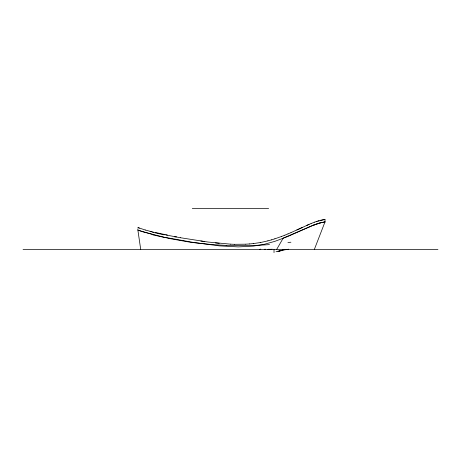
<?xml version="1.0" encoding="UTF-8"?>
<svg xmlns="http://www.w3.org/2000/svg" width="461" height="461" viewBox="0 0 461 461"><rect width="100%" height="100%" fill="white"/><g stroke="black" fill="none" stroke-linecap="round" stroke-linejoin="round"><path stroke-width="0.69" d="M314.298 249.568L324.988 221.943L324.988 219.407L316.252 221.568M276.588 249.568L283.227 238.083L314.563 224.709L320.061 222.888L324.988 221.943L320.176 222.888L312.933 225.331L287.941 236.447L274.854 241.357L264.286 244.284L253.273 246.128L238.193 246.9L219.234 245.869L193.781 242.492L165.793 237.484M260.16 249.568L260.799 249.147M259.727 249.568L260.344 249.165M264.251 249.568L264.96 249.176M264.775 249.568L265.496 249.182M267.847 249.568L268.654 249.176M268.757 249.568L269.57 249.176M309.026 224.403L296.821 229.999M302.122 227.544L291.052 232.586M270.186 249.568L271.039 249.176M271.103 249.568L272.088 249.124M306.899 225.343L311.054 223.545M288.004 233.888L290.989 232.603M284.863 235.179L287.941 233.906M311.1 223.522L314.702 222.116M281.631 236.435L284.8 235.196M281.562 236.453L274.854 238.821M314.661 222.133L316.286 221.551M317.698 221.09L319.006 220.686M271.391 239.893L274.917 238.804M277.943 251.383L284.443 249.58M276.035 251.735L278.45 251.084M267.864 240.873L271.454 239.876M320.176 220.352L324.988 219.407M267.927 240.861L260.655 242.498M279.038 250.934L279.614 250.796M288.638 249.194L281.412 250.421M260.713 242.486L253.273 243.592M269.293 249.568L270.924 249.568M324.475 221.989L324.93 221.948M249.534 243.95L253.325 243.581M245.817 244.186L249.585 243.944M269.512 244.584C249.839 246.053 230.079 245.99 210.418 244.411L190.946 242.359L169.124 238.487L142.829 231.808L137.885 230.108L137.885 228.84M245.771 244.192L234.424 244.301M324.688 221.954L324.988 221.943M192.283 208.389L268.642 208.389M323.76 222.069L324.751 222.069M321.611 222.49L322.654 222.49M319.969 222.917L320.66 222.917M318.545 223.337L319.173 223.337M317.254 223.764L317.687 223.764M316.021 224.184L316.811 224.184M314.846 224.605L315.336 224.605M313.728 225.031L314.471 225.031M312.633 225.452L313.036 225.452M309.533 226.72L309.913 226.72M140.732 249.568L137.885 230.108L139.13 230.529M174.661 236.879L176.598 236.879M226.167 245.338L226.783 245.338M255.573 245.338L256.552 245.338M23.05 249.568L437.95 249.568M230.621 244.163L234.39 244.307M230.592 244.169L208.078 242.037L180.476 237.738M215.494 242.935L219.246 243.327M200.823 241.022L204.425 241.535M180.482 237.738L165.793 234.943M145.324 230.022L153.893 232.304M150.061 231.336L151.905 231.814M153.893 234.845L139.118 230.529M145.324 230.022L137.885 227.567L138.421 227.78M138.842 227.936L139.389 228.132M274.024 249.568L274.024 252.611M271.564 249.568L271.564 249.343A41.496 1.66 -24.3 0 0 270.244 249.568M164.266 234.851A94.194 6.765 7.5 0 1 152.528 232.183M167.406 235.047A94.182 6.489 7.7 0 1 155.415 232.436M164.266 237.386A94.194 6.765 7.5 0 1 152.528 234.724M279.303 251.187A94.655 27.355 -42.9 0 1 281.112 250.784M278.26 251.689A114.201 3.394 -17.7 0 1 279.746 251.285M287.929 242.59A164.11 27.493 -32.1 0 1 290.908 242.221"/></g></svg>
